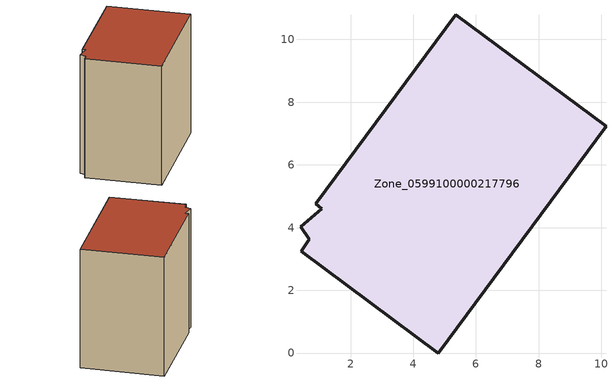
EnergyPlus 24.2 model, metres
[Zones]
Zone_0599100000217796
 floor ground (C_G): 4.8,0 0.43,3.24 0.69,3.63 0.4,4.02 1.08,4.61 0.89,4.76 5.36,10.78 10.15,7.23 z1.17
 wall outside (C_F): 10.15,7.23 5.36,10.78 0.89,4.76 1.08,4.61 0.4,4.02 0.69,3.63 0.43,3.24 4.8,0 10.15,7.23 z1.17:10.17
 roof outside (C_R): 0.43,3.24 4.8,0 10.15,7.23 5.36,10.78 0.89,4.76 1.08,4.61 0.4,4.02 0.69,3.63 z10.17
[BUILDING]
Pand.0599100000217796: North Axis=0; Terrain=City; Loads Convergence Tolerance Value=0.04; Temperature Convergence Tolerance Value=0.4; Solar Distribution=FullExterior; Maximum Number of Warmup Days=25; Minimum Number of Warmup Days=1
[Site:Location]
Rotterdam.The.Hague.AP_ZH_NLD Design_Conditions: Latitude=51.96; Longitude=4.45; Time Zone=1; Elevation=-4.5
[SITE:GROUNDTEMPERATURE:BUILDINGSURFACE]
18, 18, 18, 18, 18, 18, 18, 18, 18, 18, 18, 18
[MATERIAL] Thermal Absorptance=0.9; Solar Absorptance=0.7; Visible Absorptance=0.7
Name | Roughness | Thickness | Conductivity | Density | Specific Heat
G.TC.1946-1964 | MediumSmooth | 0.15 | 1 | 540 | 1210
F.TC.1946-1964 | Rough | 0.3 | 0.857143 | 1920 | 840
R.TC.1946-1964 | MediumRough | 0.2 | 0.235294 | 1500 | 1000
[CONSTRUCTION]
C_G: G.TC.1946-1964
C_F: F.TC.1946-1964
C_R: R.TC.1946-1964
[ZONE]
Zone_0599100000217796: Type=1; Multiplier=1; Ceiling Height=Autocalculate; Volume=Autocalculate; Floor Area=autocalculate; Part of Total Floor Area=Yes
[ZONEINFILTRATION:DESIGNFLOWRATE]
Infil_Zone_0599100000217796: Zone or ZoneList or Space or SpaceList=Zone_0599100000217796; Schedule=AlwaysOn; Design Flow Rate Calculation Method=Flow/Area; Flow Rate per Floor Area=0.003; Constant Term Coefficient=1; Temperature Term Coefficient=0; Velocity Term Coefficient=0; Velocity Squared Term Coefficient=0
[HVACTEMPLATE:ZONE:IDEALLOADSAIRSYSTEM]
Zone_0599100000217796: Maximum Heating Supply Air Temperature=50; Minimum Cooling Supply Air Temperature=13; Maximum Heating Supply Air Humidity Ratio=0.0156; Minimum Cooling Supply Air Humidity Ratio=0.0077; Heating Limit=NoLimit; Cooling Limit=NoLimit; Dehumidification Control Type=ConstantSensibleHeatRatio; Cooling Sensible Heat Ratio=0.7; Dehumidification Setpoint=60; Humidification Control Type=None; Humidification Setpoint=30; Outdoor Air Method=None; Outdoor Air Flow Rate per Person=0.00944; Outdoor Air Flow Rate per Zone Floor Area=0; Outdoor Air Flow Rate per Zone=0; Demand Controlled Ventilation Type=None; Outdoor Air Economizer Type=NoEconomizer; Heat Recovery Type=None; Sensible Heat Recovery Effectiveness=0.7; Latent Heat Recovery Effectiveness=0.65
[ZONECONTROL:THERMOSTAT]
ThermostatControl_Zone_0599100000217796: Zone or ZoneList=Zone_0599100000217796; Control Type Schedule=DualSetpointControlType; Control 1=Thermostat_Zone_0599100000217796; Temperature Difference Between Cutout And Setpoint=0
[THERMOSTATSETPOINT:DUALSETPOINT]
Thermostat_Zone_0599100000217796: Heating Setpoint Temperature Schedule=HeatingSetpoint_Zone_0599100000217796; Cooling Setpoint Temperature Schedule=CoolingSetpoint_Zone_0599100000217796
[SCHEDULE:COMPACT]
HeatingSetpoint_Zone_0599100000217796: Through: 12/31, For: AllDays, Until: 24:00, 21
CoolingSetpoint_Zone_0599100000217796: Through: 12/31, For: AllDays, Until: 24:00, 24
DualSetpointControlType: Through: 12/31, For: AllDays, Until: 24:00, 4
AlwaysOn: Through: 12/31, For: AllDays, Until: 24:00, 1
